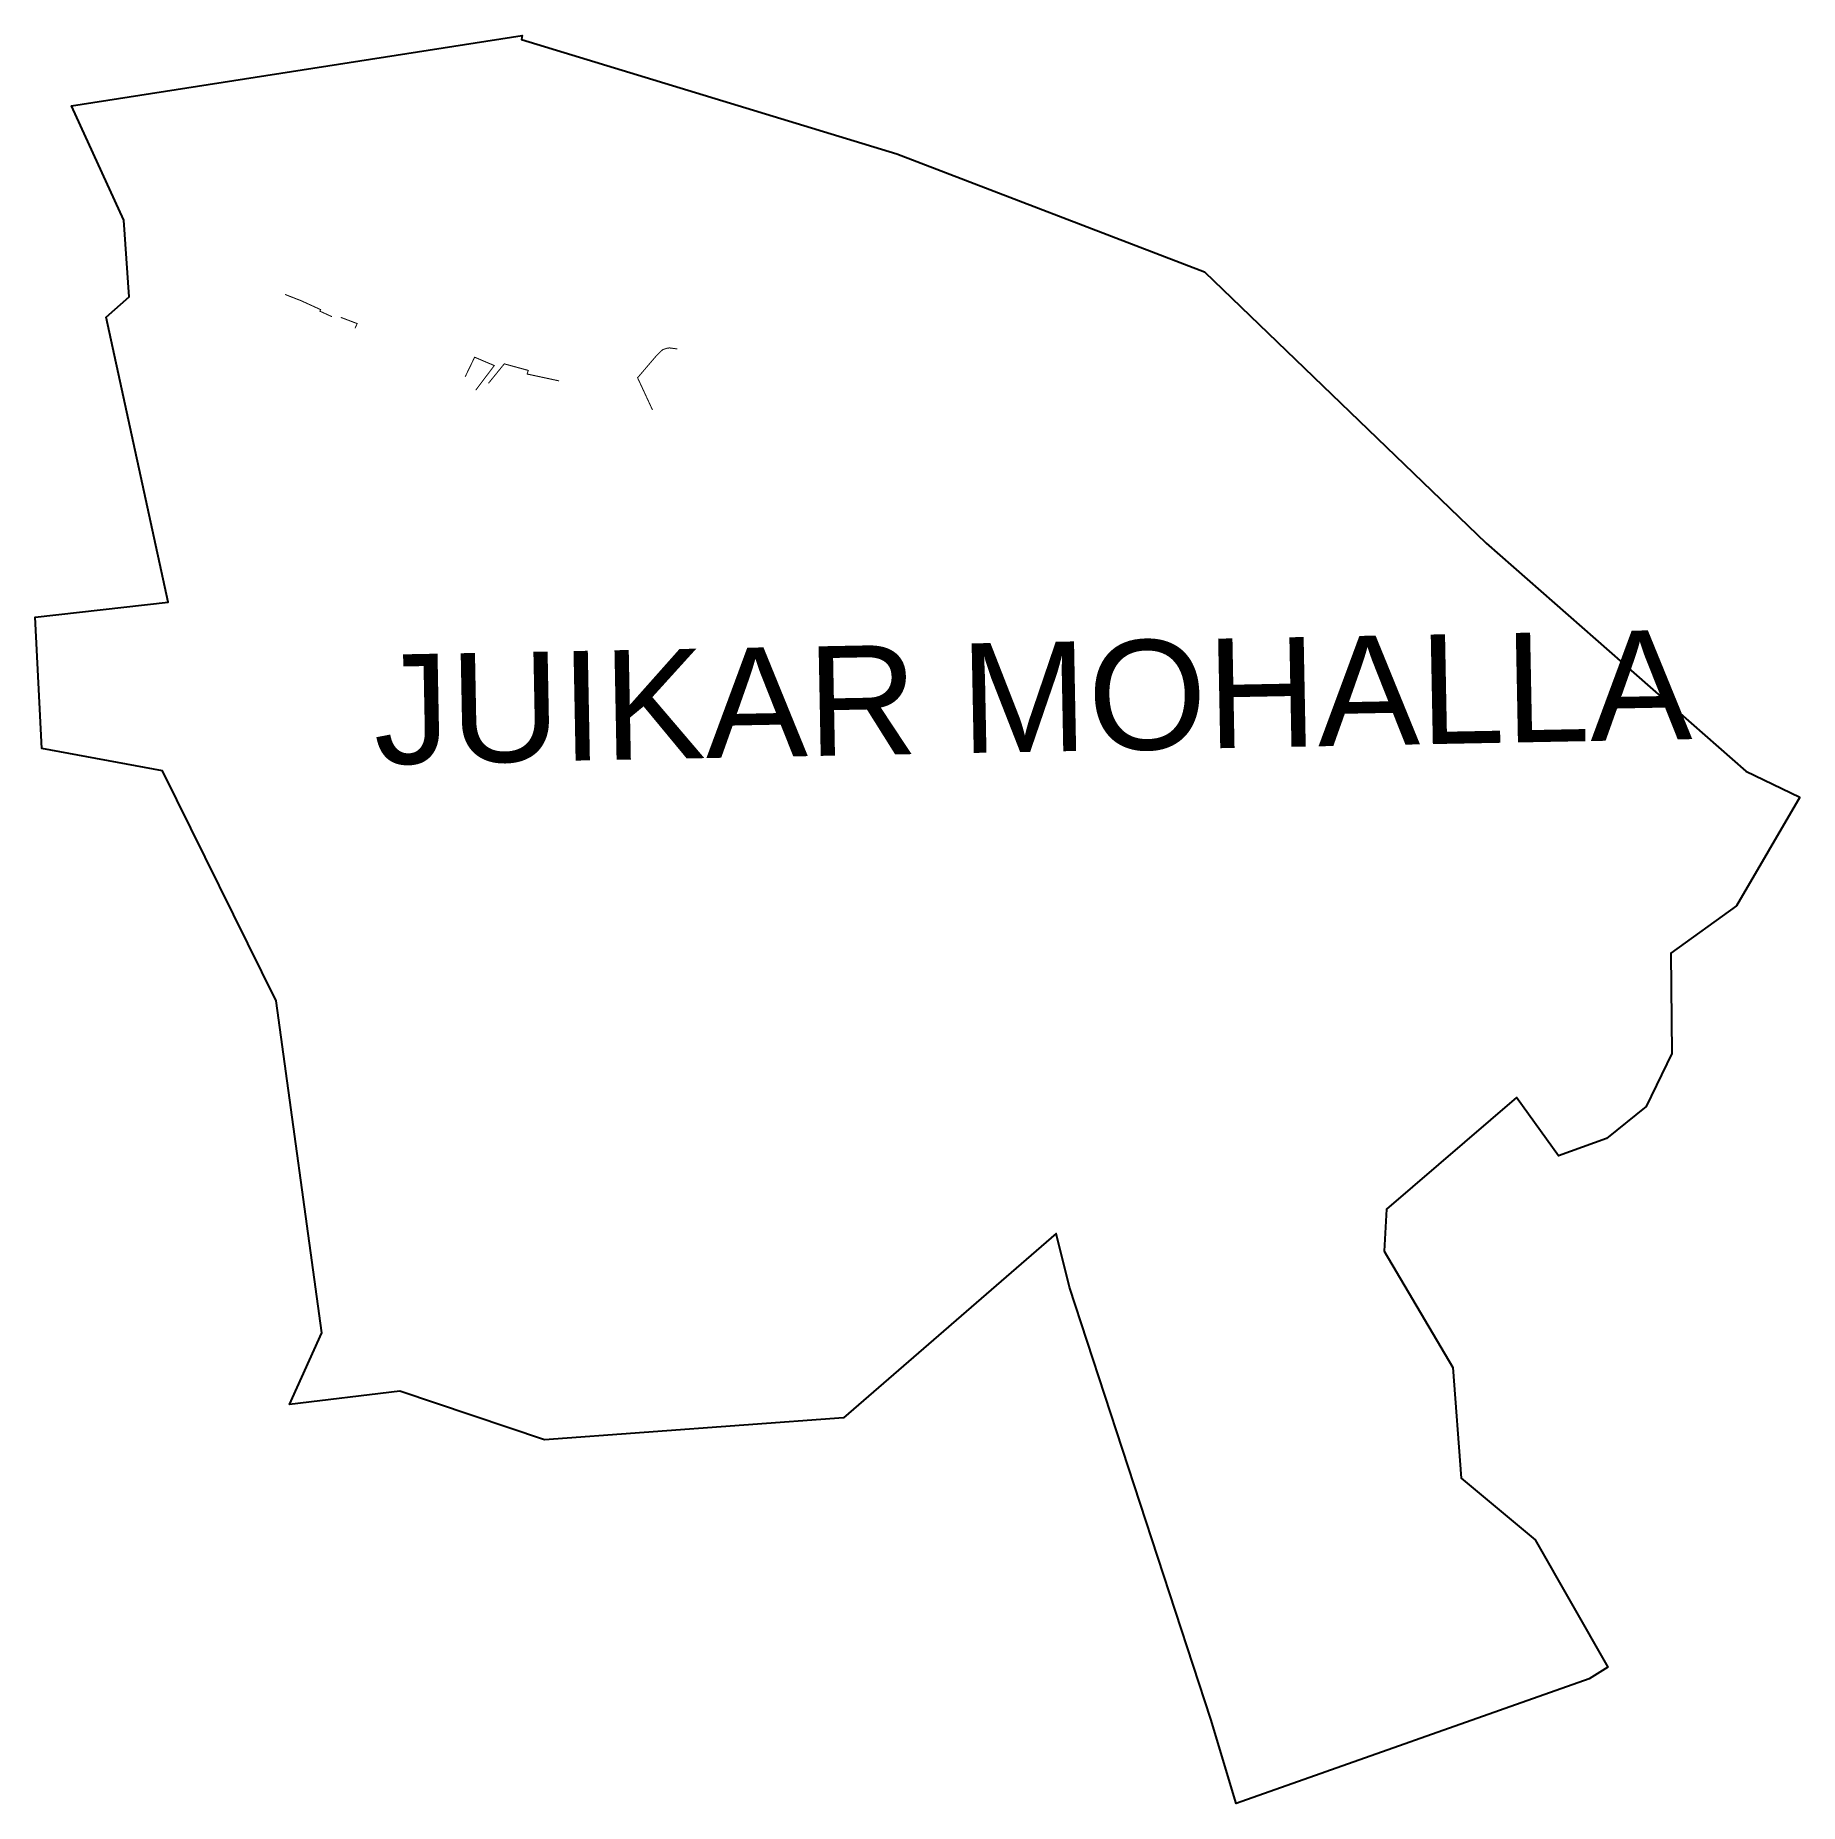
# Model space of a CAD drawing. Header units: metres. Extents: x 297826 to 299577, y 1972145 to 1973900.
import ezdxf

# ---------------------------------------------------------------- set-up
doc = ezdxf.new("R2010")
doc.units = ezdxf.units.M
for name, color, linetype in [('SEAWALL', 170, 'Continuous'), ('village', 3, 'Continuous'), ('VILLAGE NAME', 250, 'Continuous')]:
    doc.layers.add(name, color=color, linetype=linetype)
doc.styles.get("Standard").update_dxf_attribs({"font": 'simplex.shx'})

msp = doc.modelspace()

# ---------------------------------------------------------------- linework, layer by layer
at = {"layer": 'SEAWALL', "color": 30, "const_width": 1, "flags": 128}
for points in [[(298120, 1973621.2), (298108, 1973626.7), (298108.8, 1973628.2), (298089.3, 1973637.1), (298073.4, 1973643.3)], [(298142.9, 1973609.7), (298145, 1973614.4), (298128.8, 1973620.5)], [(298262.6, 1973548.2), (298281.1, 1973572.7), (298261.6, 1973581), (298252.2, 1973561.6)], [(298345.4, 1973557.5), (298313.7, 1973564.3), (298314.8, 1973567.9), (298291, 1973574.4), (298275.3, 1973555.1)], [(298462.8, 1973589.2), (298455.1, 1973590.2), (298452.7, 1973590), (298448.2, 1973588.5), (298442.2, 1973582.7), (298423.3, 1973560.6), (298438.1, 1973528.7)]]:
    msp.add_lwpolyline(points, dxfattribs=at)
at = {"layer": 'village', "color": 3, "true_color": 0x00ff00}
msp.add_polyline3d([(299576.6, 1973144.4, 0), (299513.8, 1973036.5, 0), (299448.7, 1972989.5, 0), (299449.7, 1972889.8, 0), (299424.1, 1972837.3, 0), (299384.9, 1972805.5, 0), (299337.1, 1972788.4, 0), (299295.5, 1972846.4, 0), (299166.5, 1972735.3, 0), (299164.3, 1972693.6, 0), (299232.5, 1972578.2, 0), (299240.6, 1972468.5, 0), (299314.2, 1972407.2, 0), (299386.2, 1972280.8, 0), (299367.8, 1972269.3, 0), (299017.2, 1972145.4, 0), (298992.2, 1972229.3, 0), (298852.1, 1972658, 0), (298838.6, 1972711.3, 0), (298627.5, 1972528.3, 0), (298331, 1972506.4, 0), (298187.3, 1972554.8, 0), (298077.7, 1972541.6, 0), (298110.1, 1972612.6, 0), (298064.5, 1972942.1, 0), (297951.9, 1973170.3, 0), (297832.2, 1973192.5, 0), (297825.6, 1973323, 0), (297957.4, 1973338, 0), (297896, 1973620.6, 0), (297918.8, 1973641, 0), (297913.4, 1973717.1, 0), (297861.6, 1973830.4, 0), (298308.6, 1973900.4, 0), (298308.2, 1973896.4, 0), (298680.5, 1973782.7, 0), (298985.9, 1973665.8, 0), (299265.6, 1973396.3, 0), (299523.1, 1973170.2, 0)], close=True, dxfattribs=at)

# ---------------------------------------------------------------- texts
at = {"layer": 'VILLAGE NAME', "insert": (298160.1, 1973285.5), "char_height": 108.748, "attachment_point": 1, "rotation": 1.1028}
msp.add_mtext_dynamic_manual_height_columns('{\\fArial|b0|i0|c0|p34;JUIKAR MOHALLA}', width=1571.314, gutter_width=543.7, heights=[0], dxfattribs=at)

doc.saveas('drawing.dxf')
